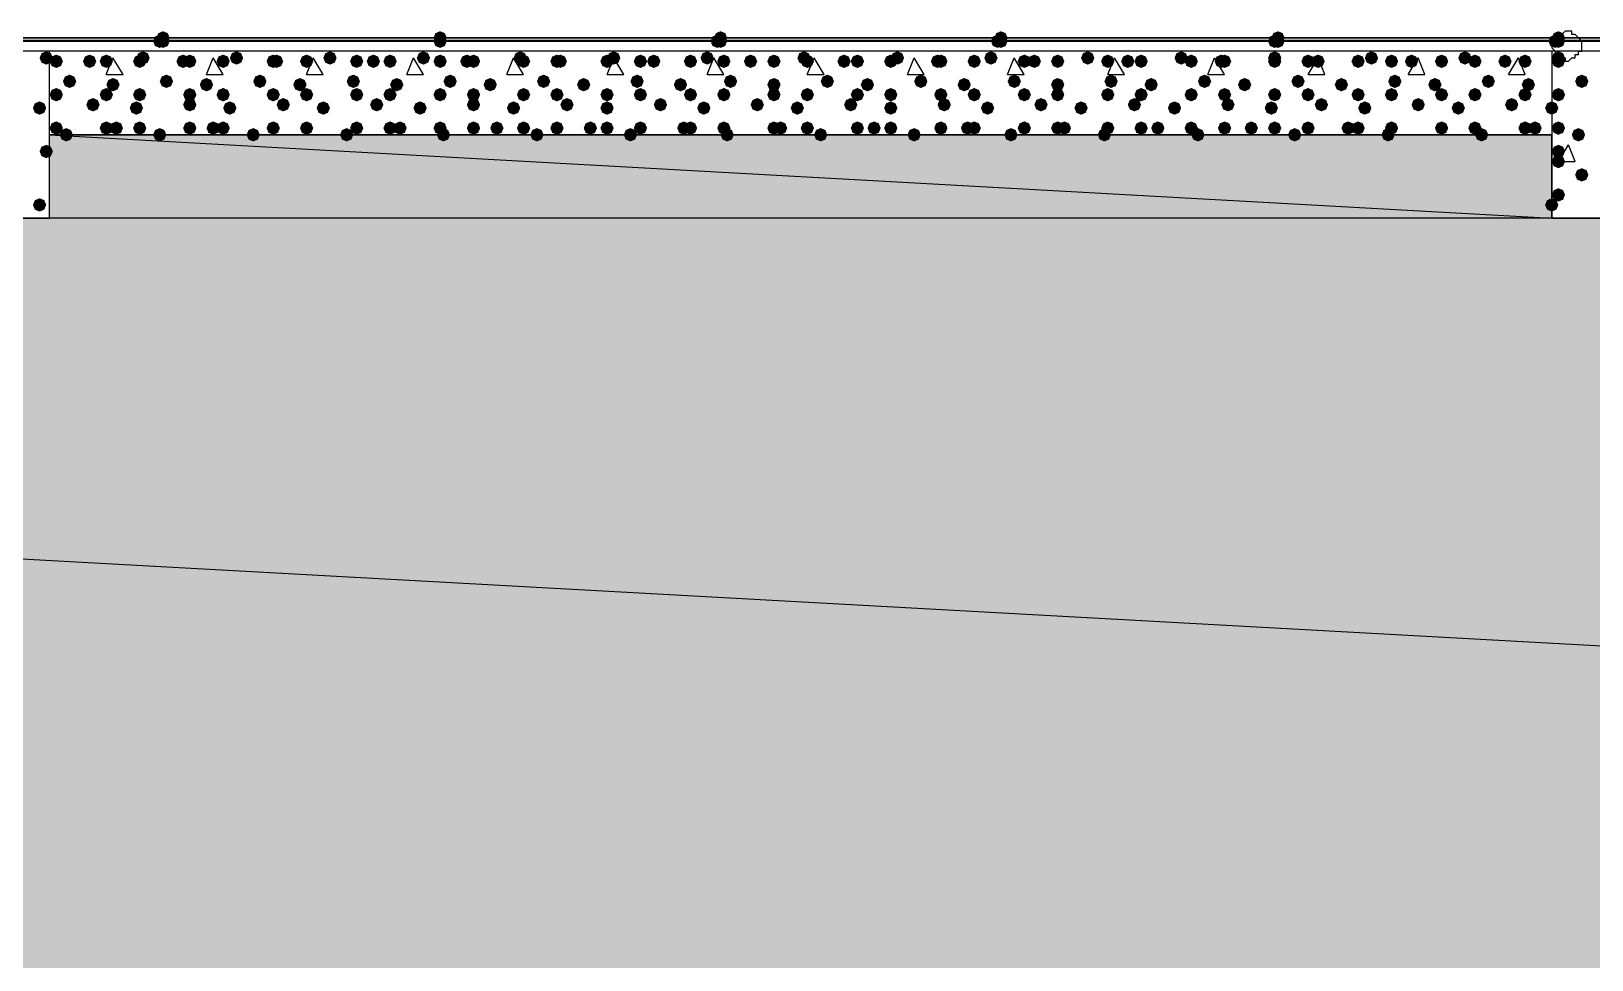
# Model space of a CAD drawing. Header units: millimetres. Extents: x 0 to 420, y 0 to 297.
# Drawn here: x 110.98 to 130.77, y 232.11 to 243.88 of the extents above; entities that cross this region are included whole.
import ezdxf

# ---------------------------------------------------------------- set-up
doc = ezdxf.new("R2010")
doc.units = ezdxf.units.MM
doc.layers.get('0').update_dxf_attribs({"linetype": 'CONTINUOUS'})

msp = doc.modelspace()

# ---------------------------------------------------------------- hatches: boundary and pattern name
at = {"true_color": 0x0000fe}
for points in [[(112.691333, 243.755333), (112.666462, 243.695537), (112.606667, 243.670667), (112.546871, 243.695537), (112.522, 243.755333), (112.546871, 243.815129), (112.606667, 243.84), (112.666462, 243.815129)], [(112.733667, 243.797667), (112.708796, 243.737871), (112.649, 243.713), (112.589204, 243.737871), (112.564333, 243.797667), (112.589204, 243.857462), (112.649, 243.882333), (112.708796, 243.857463)], [(112.733667, 243.755333), (112.708796, 243.695537), (112.649, 243.670667), (112.589204, 243.695537), (112.564333, 243.755333), (112.589204, 243.815129), (112.649, 243.84), (112.708796, 243.815129)], [(112.733667, 243.755333), (112.708796, 243.695537), (112.649, 243.670667), (112.589204, 243.695537), (112.564333, 243.755333), (112.589204, 243.815129), (112.649, 243.84), (112.708796, 243.815129)], [(116.247333, 243.797667), (116.222463, 243.737871), (116.162667, 243.713), (116.102871, 243.737871), (116.078, 243.797667), (116.102871, 243.857462), (116.162667, 243.882333), (116.222462, 243.857463)], [(116.247333, 243.755333), (116.222463, 243.695537), (116.162667, 243.670667), (116.102871, 243.695537), (116.078, 243.755333), (116.102871, 243.815129), (116.162667, 243.84), (116.222462, 243.815129)], [(116.247333, 243.755333), (116.222463, 243.695537), (116.162667, 243.670667), (116.102871, 243.695537), (116.078, 243.755333), (116.102871, 243.815129), (116.162667, 243.84), (116.222462, 243.815129)], [(116.247333, 243.755333), (116.222463, 243.695537), (116.162667, 243.670667), (116.102871, 243.695537), (116.078, 243.755333), (116.102871, 243.815129), (116.162667, 243.84), (116.222462, 243.815129)], [(119.761, 243.755333), (119.736129, 243.695537), (119.676333, 243.670667), (119.616537, 243.695537), (119.591667, 243.755333), (119.616537, 243.815129), (119.676333, 243.84), (119.736129, 243.815129)], [(119.803333, 243.797667), (119.778463, 243.737871), (119.718667, 243.713), (119.658871, 243.737871), (119.634, 243.797667), (119.658871, 243.857462), (119.718667, 243.882333), (119.778462, 243.857463)], [(119.803333, 243.755333), (119.778463, 243.695537), (119.718667, 243.670667), (119.658871, 243.695537), (119.634, 243.755333), (119.658871, 243.815129), (119.718667, 243.84), (119.778462, 243.815129)], [(119.803333, 243.755333), (119.778463, 243.695537), (119.718667, 243.670667), (119.658871, 243.695537), (119.634, 243.755333), (119.658871, 243.815129), (119.718667, 243.84), (119.778462, 243.815129)], [(123.317, 243.755333), (123.292129, 243.695537), (123.232333, 243.670667), (123.172538, 243.695537), (123.147667, 243.755333), (123.172537, 243.815129), (123.232333, 243.84), (123.292129, 243.815129)], [(123.317, 243.755333), (123.292129, 243.695537), (123.232333, 243.670667), (123.172538, 243.695537), (123.147667, 243.755333), (123.172537, 243.815129), (123.232333, 243.84), (123.292129, 243.815129)], [(123.359333, 243.797667), (123.334462, 243.737871), (123.274667, 243.713), (123.214871, 243.737871), (123.19, 243.797667), (123.214871, 243.857462), (123.274667, 243.882333), (123.334462, 243.857463)], [(123.359333, 243.755333), (123.334462, 243.695537), (123.274667, 243.670667), (123.214871, 243.695537), (123.19, 243.755333), (123.214871, 243.815129), (123.274667, 243.84), (123.334462, 243.815129)], [(126.830667, 243.755333), (126.805796, 243.695537), (126.746, 243.670667), (126.686204, 243.695537), (126.661333, 243.755333), (126.686204, 243.815129), (126.746, 243.84), (126.805796, 243.815129)], [(126.873, 243.797667), (126.848129, 243.737871), (126.788333, 243.713), (126.728537, 243.737871), (126.703667, 243.797667), (126.728537, 243.857462), (126.788333, 243.882333), (126.848129, 243.857463)], [(126.873, 243.755333), (126.848129, 243.695537), (126.788333, 243.670667), (126.728537, 243.695537), (126.703667, 243.755333), (126.728537, 243.815129), (126.788333, 243.84), (126.848129, 243.815129)], [(126.873, 243.755333), (126.848129, 243.695537), (126.788333, 243.670667), (126.728537, 243.695537), (126.703667, 243.755333), (126.728537, 243.815129), (126.788333, 243.84), (126.848129, 243.815129)], [(130.386667, 243.755333), (130.361796, 243.695537), (130.302, 243.670667), (130.242204, 243.695537), (130.217333, 243.755333), (130.242204, 243.815129), (130.302, 243.84), (130.361796, 243.815129)], [(130.386667, 243.755333), (130.361796, 243.695537), (130.302, 243.670667), (130.242204, 243.695537), (130.217333, 243.755333), (130.242204, 243.815129), (130.302, 243.84), (130.361796, 243.815129)], [(130.429, 243.797667), (130.404129, 243.737871), (130.344333, 243.713), (130.284538, 243.737871), (130.259667, 243.797667), (130.284537, 243.857462), (130.344333, 243.882333), (130.404129, 243.857463)], [(130.429, 243.755333), (130.404129, 243.695537), (130.344333, 243.670667), (130.284538, 243.695537), (130.259667, 243.755333), (130.284537, 243.815129), (130.344333, 243.84), (130.404129, 243.815129)]]:
    msp.add_hatch(color=0, dxfattribs=at).paths.add_polyline_path(points, flags=0)
at = {"true_color": 0x000007}
h = msp.add_hatch(color=0, dxfattribs=at)
h.paths.add_polyline_path([(31.284333, 243.755333), (379.73, 243.755333)], flags=0)
h.paths.add_polyline_path([(379.73, 243.755333), (31.284333, 243.755333)], flags=0)
for points in [[(111.252, 243.543667), (111.227129, 243.483871), (111.167333, 243.459), (111.107538, 243.483871), (111.082667, 243.543667), (111.107537, 243.603462), (111.167333, 243.628333), (111.227129, 243.603463)], [(130.429, 243.543667), (130.404129, 243.483871), (130.344333, 243.459), (130.284538, 243.483871), (130.259667, 243.543667), (130.284537, 243.603462), (130.344333, 243.628333), (130.404129, 243.603463)], [(130.429, 243.501333), (130.404129, 243.441537), (130.344333, 243.416667), (130.284538, 243.441537), (130.259667, 243.501333), (130.284537, 243.561129), (130.344333, 243.586), (130.404129, 243.561129)], [(130.725333, 243.247333), (130.700463, 243.187537), (130.640667, 243.162667), (130.580871, 243.187537), (130.556, 243.247333), (130.580871, 243.307129), (130.640667, 243.332), (130.700462, 243.307129)], [(130.429, 243.078), (130.404129, 243.018204), (130.344333, 242.993333), (130.284538, 243.018204), (130.259667, 243.078), (130.284537, 243.137796), (130.344333, 243.162667), (130.404129, 243.137796)], [(111.167333, 242.908667), (111.142463, 242.848871), (111.082667, 242.824), (111.022871, 242.848871), (110.998, 242.908667), (111.022871, 242.968462), (111.082667, 242.993333), (111.142462, 242.968463)], [(130.344333, 242.908667), (130.319462, 242.848871), (130.259667, 242.824), (130.199871, 242.848871), (130.175, 242.908667), (130.199871, 242.968462), (130.259667, 242.993333), (130.319462, 242.968463)], [(130.429, 242.654667), (130.404129, 242.594871), (130.344333, 242.57), (130.284538, 242.594871), (130.259667, 242.654667), (130.284537, 242.714462), (130.344333, 242.739333), (130.404129, 242.714463)], [(130.683, 242.57), (130.658129, 242.510204), (130.598333, 242.485333), (130.538537, 242.510204), (130.513667, 242.57), (130.538537, 242.629796), (130.598333, 242.654667), (130.658129, 242.629796)], [(111.252, 242.358333), (111.227129, 242.298537), (111.167333, 242.273667), (111.107538, 242.298537), (111.082667, 242.358333), (111.107537, 242.418129), (111.167333, 242.443), (111.227129, 242.418129)], [(130.429, 242.358333), (130.404129, 242.298537), (130.344333, 242.273667), (130.284538, 242.298537), (130.259667, 242.358333), (130.284537, 242.418129), (130.344333, 242.443), (130.404129, 242.418129)], [(130.429, 242.231333), (130.404129, 242.171537), (130.344333, 242.146667), (130.284538, 242.171537), (130.259667, 242.231333), (130.284537, 242.291129), (130.344333, 242.316), (130.404129, 242.291129)], [(130.725333, 242.062), (130.700463, 242.002204), (130.640667, 241.977333), (130.580871, 242.002204), (130.556, 242.062), (130.580871, 242.121796), (130.640667, 242.146667), (130.700462, 242.121796)], [(130.429, 241.808), (130.404129, 241.748204), (130.344333, 241.723333), (130.284538, 241.748204), (130.259667, 241.808), (130.284537, 241.867796), (130.344333, 241.892667), (130.404129, 241.867796)], [(111.167333, 241.681), (111.142463, 241.621204), (111.082667, 241.596333), (111.022871, 241.621204), (110.998, 241.681), (111.022871, 241.740796), (111.082667, 241.765667), (111.142462, 241.740796)], [(130.344333, 241.681), (130.319462, 241.621204), (130.259667, 241.596333), (130.199871, 241.621204), (130.175, 241.681), (130.199871, 241.740796), (130.259667, 241.765667), (130.319462, 241.740796)]]:
    msp.add_hatch(color=0, dxfattribs=at).paths.add_polyline_path(points, flags=0)
at = {"true_color": 0x000008}
for points in [[(112.479667, 243.543667), (112.454796, 243.483871), (112.395, 243.459), (112.335204, 243.483871), (112.310333, 243.543667), (112.335204, 243.603462), (112.395, 243.628333), (112.454796, 243.603463)], [(113.665, 243.543667), (113.640129, 243.483871), (113.580333, 243.459), (113.520538, 243.483871), (113.495667, 243.543667), (113.520537, 243.603462), (113.580333, 243.628333), (113.640129, 243.603463)], [(114.850333, 243.543667), (114.825463, 243.483871), (114.765667, 243.459), (114.705871, 243.483871), (114.681, 243.543667), (114.705871, 243.603462), (114.765667, 243.628333), (114.825462, 243.603463)], [(116.035667, 243.543667), (116.010796, 243.483871), (115.951, 243.459), (115.891204, 243.483871), (115.866333, 243.543667), (115.891204, 243.603462), (115.951, 243.628333), (116.010796, 243.603463)], [(117.263333, 243.543667), (117.238463, 243.483871), (117.178667, 243.459), (117.118871, 243.483871), (117.094, 243.543667), (117.118871, 243.603462), (117.178667, 243.628333), (117.238462, 243.603463)], [(118.448667, 243.543667), (118.423796, 243.483871), (118.364, 243.459), (118.304204, 243.483871), (118.279333, 243.543667), (118.304204, 243.603462), (118.364, 243.628333), (118.423796, 243.603463)], [(119.634, 243.543667), (119.609129, 243.483871), (119.549333, 243.459), (119.489538, 243.483871), (119.464667, 243.543667), (119.489537, 243.603462), (119.549333, 243.628333), (119.609129, 243.603463)], [(120.861667, 243.543667), (120.836796, 243.483871), (120.777, 243.459), (120.717204, 243.483871), (120.692333, 243.543667), (120.717204, 243.603462), (120.777, 243.628333), (120.836796, 243.603463)], [(122.047, 243.543667), (122.022129, 243.483871), (121.962333, 243.459), (121.902538, 243.483871), (121.877667, 243.543667), (121.902537, 243.603462), (121.962333, 243.628333), (122.022129, 243.603463)], [(123.232333, 243.543667), (123.207463, 243.483871), (123.147667, 243.459), (123.087871, 243.483871), (123.063, 243.543667), (123.087871, 243.603462), (123.147667, 243.628333), (123.207462, 243.603463)], [(124.46, 243.543667), (124.435129, 243.483871), (124.375333, 243.459), (124.315538, 243.483871), (124.290667, 243.543667), (124.315537, 243.603462), (124.375333, 243.628333), (124.435129, 243.603463)], [(125.645333, 243.543667), (125.620463, 243.483871), (125.560667, 243.459), (125.500871, 243.483871), (125.476, 243.543667), (125.500871, 243.603462), (125.560667, 243.628333), (125.620462, 243.603463)], [(126.830667, 243.543667), (126.805796, 243.483871), (126.746, 243.459), (126.686204, 243.483871), (126.661333, 243.543667), (126.686204, 243.603462), (126.746, 243.628333), (126.805796, 243.603463)], [(128.058333, 243.543667), (128.033463, 243.483871), (127.973667, 243.459), (127.913871, 243.483871), (127.889, 243.543667), (127.913871, 243.603462), (127.973667, 243.628333), (128.033462, 243.603463)], [(129.243667, 243.543667), (129.218796, 243.483871), (129.159, 243.459), (129.099204, 243.483871), (129.074333, 243.543667), (129.099204, 243.603462), (129.159, 243.628333), (129.218796, 243.603463)], [(111.379, 243.501333), (111.354129, 243.441537), (111.294333, 243.416667), (111.234538, 243.441537), (111.209667, 243.501333), (111.234537, 243.561129), (111.294333, 243.586), (111.354129, 243.561129)], [(111.802333, 243.501333), (111.777463, 243.441537), (111.717667, 243.416667), (111.657871, 243.441537), (111.633, 243.501333), (111.657871, 243.561129), (111.717667, 243.586), (111.777462, 243.561129)], [(112.014, 243.501333), (111.989129, 243.441537), (111.929333, 243.416667), (111.869538, 243.441537), (111.844667, 243.501333), (111.869537, 243.561129), (111.929333, 243.586), (111.989129, 243.561129)], [(112.437333, 243.501333), (112.412463, 243.441537), (112.352667, 243.416667), (112.292871, 243.441537), (112.268, 243.501333), (112.292871, 243.561129), (112.352667, 243.586), (112.412462, 243.561129)], [(112.987667, 243.501333), (112.962796, 243.441537), (112.903, 243.416667), (112.843204, 243.441537), (112.818333, 243.501333), (112.843204, 243.561129), (112.903, 243.586), (112.962796, 243.561129)], [(113.072333, 243.501333), (113.047463, 243.441537), (112.987667, 243.416667), (112.927871, 243.441537), (112.903, 243.501333), (112.927871, 243.561129), (112.987667, 243.586), (113.047462, 243.561129)], [(113.495667, 243.501333), (113.470796, 243.441537), (113.411, 243.416667), (113.351204, 243.441537), (113.326333, 243.501333), (113.351204, 243.561129), (113.411, 243.586), (113.470796, 243.561129)], [(114.130667, 243.501333), (114.105796, 243.441537), (114.046, 243.416667), (113.986204, 243.441537), (113.961333, 243.501333), (113.986204, 243.561129), (114.046, 243.586), (114.105796, 243.561129)], [(114.173, 243.501333), (114.148129, 243.441537), (114.088333, 243.416667), (114.028538, 243.441537), (114.003667, 243.501333), (114.028537, 243.561129), (114.088333, 243.586), (114.148129, 243.561129)], [(114.554, 243.501333), (114.529129, 243.441537), (114.469333, 243.416667), (114.409538, 243.441537), (114.384667, 243.501333), (114.409537, 243.561129), (114.469333, 243.586), (114.529129, 243.561129)], [(115.189, 243.501333), (115.164129, 243.441537), (115.104333, 243.416667), (115.044538, 243.441537), (115.019667, 243.501333), (115.044537, 243.561129), (115.104333, 243.586), (115.164129, 243.561129)], [(115.400667, 243.501333), (115.375796, 243.441537), (115.316, 243.416667), (115.256204, 243.441537), (115.231333, 243.501333), (115.256204, 243.561129), (115.316, 243.586), (115.375796, 243.561129)], [(115.612333, 243.501333), (115.587463, 243.441537), (115.527667, 243.416667), (115.467871, 243.441537), (115.443, 243.501333), (115.467871, 243.561129), (115.527667, 243.586), (115.587462, 243.561129)], [(116.247333, 243.501333), (116.222463, 243.441537), (116.162667, 243.416667), (116.102871, 243.441537), (116.078, 243.501333), (116.102871, 243.561129), (116.162667, 243.586), (116.222462, 243.561129)], [(116.586, 243.501333), (116.561129, 243.441537), (116.501333, 243.416667), (116.441537, 243.441537), (116.416667, 243.501333), (116.441537, 243.561129), (116.501333, 243.586), (116.561129, 243.561129)], [(116.670667, 243.501333), (116.645796, 243.441537), (116.586, 243.416667), (116.526204, 243.441537), (116.501333, 243.501333), (116.526204, 243.561129), (116.586, 243.586), (116.645796, 243.561129)], [(117.305667, 243.501333), (117.280796, 243.441537), (117.221, 243.416667), (117.161204, 243.441537), (117.136333, 243.501333), (117.161204, 243.561129), (117.221, 243.586), (117.280796, 243.561129)], [(117.729, 243.501333), (117.704129, 243.441537), (117.644333, 243.416667), (117.584538, 243.441537), (117.559667, 243.501333), (117.584537, 243.561129), (117.644333, 243.586), (117.704129, 243.561129)], [(117.771333, 243.501333), (117.746462, 243.441537), (117.686667, 243.416667), (117.626871, 243.441537), (117.602, 243.501333), (117.626871, 243.561129), (117.686667, 243.586), (117.746462, 243.561129)], [(118.364, 243.501333), (118.339129, 243.441537), (118.279333, 243.416667), (118.219538, 243.441537), (118.194667, 243.501333), (118.219537, 243.561129), (118.279333, 243.586), (118.339129, 243.561129)], [(118.787333, 243.501333), (118.762463, 243.441537), (118.702667, 243.416667), (118.642871, 243.441537), (118.618, 243.501333), (118.642871, 243.561129), (118.702667, 243.586), (118.762462, 243.561129)], [(118.956667, 243.501333), (118.931796, 243.441537), (118.872, 243.416667), (118.812204, 243.441537), (118.787333, 243.501333), (118.812204, 243.561129), (118.872, 243.586), (118.931796, 243.561129)], [(119.422333, 243.501333), (119.397463, 243.441537), (119.337667, 243.416667), (119.277871, 243.441537), (119.253, 243.501333), (119.277871, 243.561129), (119.337667, 243.586), (119.397462, 243.561129)], [(119.845667, 243.501333), (119.820796, 243.441537), (119.761, 243.416667), (119.701204, 243.441537), (119.676333, 243.501333), (119.701204, 243.561129), (119.761, 243.586), (119.820796, 243.561129)], [(120.184333, 243.501333), (120.159462, 243.441537), (120.099667, 243.416667), (120.039871, 243.441537), (120.015, 243.501333), (120.039871, 243.561129), (120.099667, 243.586), (120.159462, 243.561129)], [(120.480667, 243.501333), (120.455796, 243.441537), (120.396, 243.416667), (120.336204, 243.441537), (120.311333, 243.501333), (120.336204, 243.561129), (120.396, 243.586), (120.455796, 243.561129)], [(120.904, 243.501333), (120.879129, 243.441537), (120.819333, 243.416667), (120.759538, 243.441537), (120.734667, 243.501333), (120.759537, 243.561129), (120.819333, 243.586), (120.879129, 243.561129)], [(121.369667, 243.501333), (121.344796, 243.441537), (121.285, 243.416667), (121.225204, 243.441537), (121.200333, 243.501333), (121.225204, 243.561129), (121.285, 243.586), (121.344796, 243.561129)], [(121.539, 243.501333), (121.514129, 243.441537), (121.454333, 243.416667), (121.394538, 243.441537), (121.369667, 243.501333), (121.394537, 243.561129), (121.454333, 243.586), (121.514129, 243.561129)], [(121.962333, 243.501333), (121.937463, 243.441537), (121.877667, 243.416667), (121.817871, 243.441537), (121.793, 243.501333), (121.817871, 243.561129), (121.877667, 243.586), (121.937462, 243.561129)], [(122.555, 243.501333), (122.530129, 243.441537), (122.470333, 243.416667), (122.410538, 243.441537), (122.385667, 243.501333), (122.410537, 243.561129), (122.470333, 243.586), (122.530129, 243.561129)], [(122.597333, 243.501333), (122.572463, 243.441537), (122.512667, 243.416667), (122.452871, 243.441537), (122.428, 243.501333), (122.452871, 243.561129), (122.512667, 243.586), (122.572462, 243.561129)], [(123.020667, 243.501333), (122.995796, 243.441537), (122.936, 243.416667), (122.876204, 243.441537), (122.851333, 243.501333), (122.876204, 243.561129), (122.936, 243.586), (122.995796, 243.561129)], [(123.655667, 243.501333), (123.630796, 243.441537), (123.571, 243.416667), (123.511204, 243.441537), (123.486333, 243.501333), (123.511204, 243.561129), (123.571, 243.586), (123.630796, 243.561129)], [(123.782667, 243.501333), (123.757796, 243.441537), (123.698, 243.416667), (123.638204, 243.441537), (123.613333, 243.501333), (123.638204, 243.561129), (123.698, 243.586), (123.757796, 243.561129)], [(124.079, 243.501333), (124.054129, 243.441537), (123.994333, 243.416667), (123.934538, 243.441537), (123.909667, 243.501333), (123.934537, 243.561129), (123.994333, 243.586), (124.054129, 243.561129)], [(124.714, 243.501333), (124.689129, 243.441537), (124.629333, 243.416667), (124.569538, 243.441537), (124.544667, 243.501333), (124.569537, 243.561129), (124.629333, 243.586), (124.689129, 243.561129)], [(124.968, 243.501333), (124.943129, 243.441537), (124.883333, 243.416667), (124.823537, 243.441537), (124.798667, 243.501333), (124.823537, 243.561129), (124.883333, 243.586), (124.943129, 243.561129)], [(125.137333, 243.501333), (125.112463, 243.441537), (125.052667, 243.416667), (124.992871, 243.441537), (124.968, 243.501333), (124.992871, 243.561129), (125.052667, 243.586), (125.112462, 243.561129)], [(125.772333, 243.501333), (125.747463, 243.441537), (125.687667, 243.416667), (125.627871, 243.441537), (125.603, 243.501333), (125.627871, 243.561129), (125.687667, 243.586), (125.747462, 243.561129)], [(126.153333, 243.501333), (126.128463, 243.441537), (126.068667, 243.416667), (126.008871, 243.441537), (125.984, 243.501333), (126.008871, 243.561129), (126.068667, 243.586), (126.128462, 243.561129)], [(126.195667, 243.501333), (126.170796, 243.441537), (126.111, 243.416667), (126.051204, 243.441537), (126.026333, 243.501333), (126.051204, 243.561129), (126.111, 243.586), (126.170796, 243.561129)], [(126.830667, 243.501333), (126.805796, 243.441537), (126.746, 243.416667), (126.686204, 243.441537), (126.661333, 243.501333), (126.686204, 243.561129), (126.746, 243.586), (126.805796, 243.561129)], [(127.254, 243.501333), (127.229129, 243.441537), (127.169333, 243.416667), (127.109538, 243.441537), (127.084667, 243.501333), (127.109537, 243.561129), (127.169333, 243.586), (127.229129, 243.561129)], [(127.381, 243.501333), (127.356129, 243.441537), (127.296333, 243.416667), (127.236537, 243.441537), (127.211667, 243.501333), (127.236537, 243.561129), (127.296333, 243.586), (127.356129, 243.561129)], [(127.889, 243.501333), (127.864129, 243.441537), (127.804333, 243.416667), (127.744538, 243.441537), (127.719667, 243.501333), (127.744537, 243.561129), (127.804333, 243.586), (127.864129, 243.561129)], [(128.312333, 243.501333), (128.287463, 243.441537), (128.227667, 243.416667), (128.167871, 243.441537), (128.143, 243.501333), (128.167871, 243.561129), (128.227667, 243.586), (128.287462, 243.561129)], [(128.566333, 243.501333), (128.541462, 243.441537), (128.481667, 243.416667), (128.421871, 243.441537), (128.397, 243.501333), (128.421871, 243.561129), (128.481667, 243.586), (128.541462, 243.561129)], [(128.947333, 243.501333), (128.922463, 243.441537), (128.862667, 243.416667), (128.802871, 243.441537), (128.778, 243.501333), (128.802871, 243.561129), (128.862667, 243.586), (128.922462, 243.561129)], [(129.370667, 243.501333), (129.345796, 243.441537), (129.286, 243.416667), (129.226204, 243.441537), (129.201333, 243.501333), (129.226204, 243.561129), (129.286, 243.586), (129.345796, 243.561129)], [(129.751667, 243.501333), (129.726796, 243.441537), (129.667, 243.416667), (129.607204, 243.441537), (129.582333, 243.501333), (129.607204, 243.561129), (129.667, 243.586), (129.726796, 243.561129)], [(130.005667, 243.501333), (129.980796, 243.441537), (129.921, 243.416667), (129.861204, 243.441537), (129.836333, 243.501333), (129.861204, 243.561129), (129.921, 243.586), (129.980796, 243.561129)], [(111.548333, 243.247333), (111.523463, 243.187537), (111.463667, 243.162667), (111.403871, 243.187537), (111.379, 243.247333), (111.403871, 243.307129), (111.463667, 243.332), (111.523462, 243.307129)], [(112.098667, 243.205), (112.073796, 243.145204), (112.014, 243.120333), (111.954204, 243.145204), (111.929333, 243.205), (111.954204, 243.264796), (112.014, 243.289667), (112.073796, 243.264796)], [(112.776, 243.247333), (112.751129, 243.187537), (112.691333, 243.162667), (112.631537, 243.187537), (112.606667, 243.247333), (112.631537, 243.307129), (112.691333, 243.332), (112.751129, 243.307129)], [(113.284, 243.205), (113.259129, 243.145204), (113.199333, 243.120333), (113.139538, 243.145204), (113.114667, 243.205), (113.139537, 243.264796), (113.199333, 243.289667), (113.259129, 243.264796)], [(113.961333, 243.247333), (113.936462, 243.187537), (113.876667, 243.162667), (113.816871, 243.187537), (113.792, 243.247333), (113.816871, 243.307129), (113.876667, 243.332), (113.936462, 243.307129)], [(114.469333, 243.205), (114.444462, 243.145204), (114.384667, 243.120333), (114.324871, 243.145204), (114.3, 243.205), (114.324871, 243.264796), (114.384667, 243.289667), (114.444462, 243.264796)], [(115.146667, 243.247333), (115.121796, 243.187537), (115.062, 243.162667), (115.002204, 243.187537), (114.977333, 243.247333), (115.002204, 243.307129), (115.062, 243.332), (115.121796, 243.307129)], [(115.697, 243.205), (115.672129, 243.145204), (115.612333, 243.120333), (115.552538, 243.145204), (115.527667, 243.205), (115.552537, 243.264796), (115.612333, 243.289667), (115.672129, 243.264796)], [(116.374333, 243.247333), (116.349462, 243.187537), (116.289667, 243.162667), (116.229871, 243.187537), (116.205, 243.247333), (116.229871, 243.307129), (116.289667, 243.332), (116.349462, 243.307129)], [(116.882333, 243.205), (116.857463, 243.145204), (116.797667, 243.120333), (116.737871, 243.145204), (116.713, 243.205), (116.737871, 243.264796), (116.797667, 243.289667), (116.857462, 243.264796)], [(117.559667, 243.247333), (117.534796, 243.187537), (117.475, 243.162667), (117.415204, 243.187537), (117.390333, 243.247333), (117.415204, 243.307129), (117.475, 243.332), (117.534796, 243.307129)], [(118.067667, 243.205), (118.042796, 243.145204), (117.983, 243.120333), (117.923204, 243.145204), (117.898333, 243.205), (117.923204, 243.264796), (117.983, 243.289667), (118.042796, 243.264796)], [(118.745, 243.247333), (118.720129, 243.187537), (118.660333, 243.162667), (118.600538, 243.187537), (118.575667, 243.247333), (118.600537, 243.307129), (118.660333, 243.332), (118.720129, 243.307129)], [(119.295333, 243.205), (119.270463, 243.145204), (119.210667, 243.120333), (119.150871, 243.145204), (119.126, 243.205), (119.150871, 243.264796), (119.210667, 243.289667), (119.270462, 243.264796)], [(119.930333, 243.247333), (119.905463, 243.187537), (119.845667, 243.162667), (119.785871, 243.187537), (119.761, 243.247333), (119.785871, 243.307129), (119.845667, 243.332), (119.905462, 243.307129)], [(120.480667, 243.205), (120.455796, 243.145204), (120.396, 243.120333), (120.336204, 243.145204), (120.311333, 243.205), (120.336204, 243.264796), (120.396, 243.289667), (120.455796, 243.264796)], [(121.158, 243.247333), (121.133129, 243.187537), (121.073333, 243.162667), (121.013538, 243.187537), (120.988667, 243.247333), (121.013537, 243.307129), (121.073333, 243.332), (121.133129, 243.307129)], [(121.666, 243.205), (121.641129, 243.145204), (121.581333, 243.120333), (121.521537, 243.145204), (121.496667, 243.205), (121.521537, 243.264796), (121.581333, 243.289667), (121.641129, 243.264796)], [(122.343333, 243.247333), (122.318463, 243.187537), (122.258667, 243.162667), (122.198871, 243.187537), (122.174, 243.247333), (122.198871, 243.307129), (122.258667, 243.332), (122.318462, 243.307129)], [(122.893667, 243.205), (122.868796, 243.145204), (122.809, 243.120333), (122.749204, 243.145204), (122.724333, 243.205), (122.749204, 243.264796), (122.809, 243.289667), (122.868796, 243.264796)], [(123.528667, 243.247333), (123.503796, 243.187537), (123.444, 243.162667), (123.384204, 243.187537), (123.359333, 243.247333), (123.384204, 243.307129), (123.444, 243.332), (123.503796, 243.307129)], [(124.079, 243.205), (124.054129, 243.145204), (123.994333, 243.120333), (123.934538, 243.145204), (123.909667, 243.205), (123.934537, 243.264796), (123.994333, 243.289667), (124.054129, 243.264796)], [(124.756333, 243.247333), (124.731462, 243.187537), (124.671667, 243.162667), (124.611871, 243.187537), (124.587, 243.247333), (124.611871, 243.307129), (124.671667, 243.332), (124.731462, 243.307129)], [(125.264333, 243.205), (125.239462, 243.145204), (125.179667, 243.120333), (125.119871, 243.145204), (125.095, 243.205), (125.119871, 243.264796), (125.179667, 243.289667), (125.239462, 243.264796)], [(125.941667, 243.247333), (125.916796, 243.187537), (125.857, 243.162667), (125.797204, 243.187537), (125.772333, 243.247333), (125.797204, 243.307129), (125.857, 243.332), (125.916796, 243.307129)], [(126.449667, 243.205), (126.424796, 243.145204), (126.365, 243.120333), (126.305204, 243.145204), (126.280333, 243.205), (126.305204, 243.264796), (126.365, 243.289667), (126.424796, 243.264796)], [(127.127, 243.247333), (127.102129, 243.187537), (127.042333, 243.162667), (126.982538, 243.187537), (126.957667, 243.247333), (126.982537, 243.307129), (127.042333, 243.332), (127.102129, 243.307129)], [(127.677333, 243.205), (127.652463, 243.145204), (127.592667, 243.120333), (127.532871, 243.145204), (127.508, 243.205), (127.532871, 243.264796), (127.592667, 243.289667), (127.652462, 243.264796)], [(128.354667, 243.247333), (128.329796, 243.187537), (128.27, 243.162667), (128.210204, 243.187537), (128.185333, 243.247333), (128.210204, 243.307129), (128.27, 243.332), (128.329796, 243.307129)], [(128.862667, 243.205), (128.837796, 243.145204), (128.778, 243.120333), (128.718204, 243.145204), (128.693333, 243.205), (128.718204, 243.264796), (128.778, 243.289667), (128.837796, 243.264796)], [(129.54, 243.247333), (129.515129, 243.187537), (129.455333, 243.162667), (129.395537, 243.187537), (129.370667, 243.247333), (129.395537, 243.307129), (129.455333, 243.332), (129.515129, 243.307129)], [(130.048, 243.205), (130.023129, 243.145204), (129.963333, 243.120333), (129.903538, 243.145204), (129.878667, 243.205), (129.903537, 243.264796), (129.963333, 243.289667), (130.023129, 243.264796)], [(111.379, 243.078), (111.354129, 243.018204), (111.294333, 242.993333), (111.234538, 243.018204), (111.209667, 243.078), (111.234537, 243.137796), (111.294333, 243.162667), (111.354129, 243.137796)], [(111.844667, 242.951), (111.819796, 242.891204), (111.76, 242.866333), (111.700204, 242.891204), (111.675333, 242.951), (111.700204, 243.010796), (111.76, 243.035667), (111.819796, 243.010796)], [(112.014, 243.078), (111.989129, 243.018204), (111.929333, 242.993333), (111.869538, 243.018204), (111.844667, 243.078), (111.869537, 243.137796), (111.929333, 243.162667), (111.989129, 243.137796)], [(112.437333, 243.078), (112.412463, 243.018204), (112.352667, 242.993333), (112.292871, 243.018204), (112.268, 243.078), (112.292871, 243.137796), (112.352667, 243.162667), (112.412462, 243.137796)], [(113.072333, 243.078), (113.047463, 243.018204), (112.987667, 242.993333), (112.927871, 243.018204), (112.903, 243.078), (112.927871, 243.137796), (112.987667, 243.162667), (113.047462, 243.137796)], [(113.072333, 242.951), (113.047463, 242.891204), (112.987667, 242.866333), (112.927871, 242.891204), (112.903, 242.951), (112.927871, 243.010796), (112.987667, 243.035667), (113.047462, 243.010796)], [(113.495667, 243.078), (113.470796, 243.018204), (113.411, 242.993333), (113.351204, 243.018204), (113.326333, 243.078), (113.351204, 243.137796), (113.411, 243.162667), (113.470796, 243.137796)], [(114.130667, 243.078), (114.105796, 243.018204), (114.046, 242.993333), (113.986204, 243.018204), (113.961333, 243.078), (113.986204, 243.137796), (114.046, 243.162667), (114.105796, 243.137796)], [(114.257667, 242.951), (114.232796, 242.891204), (114.173, 242.866333), (114.113204, 242.891204), (114.088333, 242.951), (114.113204, 243.010796), (114.173, 243.035667), (114.232796, 243.010796)], [(114.554, 243.078), (114.529129, 243.018204), (114.469333, 242.993333), (114.409538, 243.018204), (114.384667, 243.078), (114.409537, 243.137796), (114.469333, 243.162667), (114.529129, 243.137796)], [(115.189, 243.078), (115.164129, 243.018204), (115.104333, 242.993333), (115.044538, 243.018204), (115.019667, 243.078), (115.044537, 243.137796), (115.104333, 243.162667), (115.164129, 243.137796)], [(115.443, 242.951), (115.418129, 242.891204), (115.358333, 242.866333), (115.298537, 242.891204), (115.273667, 242.951), (115.298537, 243.010796), (115.358333, 243.035667), (115.418129, 243.010796)], [(115.612333, 243.078), (115.587463, 243.018204), (115.527667, 242.993333), (115.467871, 243.018204), (115.443, 243.078), (115.467871, 243.137796), (115.527667, 243.162667), (115.587462, 243.137796)], [(116.247333, 243.078), (116.222463, 243.018204), (116.162667, 242.993333), (116.102871, 243.018204), (116.078, 243.078), (116.102871, 243.137796), (116.162667, 243.162667), (116.222462, 243.137796)], [(116.670667, 243.078), (116.645796, 243.018204), (116.586, 242.993333), (116.526204, 243.018204), (116.501333, 243.078), (116.526204, 243.137796), (116.586, 243.162667), (116.645796, 243.137796)], [(116.670667, 242.951), (116.645796, 242.891204), (116.586, 242.866333), (116.526204, 242.891204), (116.501333, 242.951), (116.526204, 243.010796), (116.586, 243.035667), (116.645796, 243.010796)], [(117.305667, 243.078), (117.280796, 243.018204), (117.221, 242.993333), (117.161204, 243.018204), (117.136333, 243.078), (117.161204, 243.137796), (117.221, 243.162667), (117.280796, 243.137796)], [(117.729, 243.078), (117.704129, 243.018204), (117.644333, 242.993333), (117.584538, 243.018204), (117.559667, 243.078), (117.584537, 243.137796), (117.644333, 243.162667), (117.704129, 243.137796)], [(117.856, 242.951), (117.831129, 242.891204), (117.771333, 242.866333), (117.711537, 242.891204), (117.686667, 242.951), (117.711537, 243.010796), (117.771333, 243.035667), (117.831129, 243.010796)], [(118.364, 243.078), (118.339129, 243.018204), (118.279333, 242.993333), (118.219538, 243.018204), (118.194667, 243.078), (118.219537, 243.137796), (118.279333, 243.162667), (118.339129, 243.137796)], [(118.787333, 243.078), (118.762463, 243.018204), (118.702667, 242.993333), (118.642871, 243.018204), (118.618, 243.078), (118.642871, 243.137796), (118.702667, 243.162667), (118.762462, 243.137796)], [(119.041333, 242.951), (119.016462, 242.891204), (118.956667, 242.866333), (118.896871, 242.891204), (118.872, 242.951), (118.896871, 243.010796), (118.956667, 243.035667), (119.016462, 243.010796)], [(119.422333, 243.078), (119.397463, 243.018204), (119.337667, 242.993333), (119.277871, 243.018204), (119.253, 243.078), (119.277871, 243.137796), (119.337667, 243.162667), (119.397462, 243.137796)], [(119.845667, 243.078), (119.820796, 243.018204), (119.761, 242.993333), (119.701204, 243.018204), (119.676333, 243.078), (119.701204, 243.137796), (119.761, 243.162667), (119.820796, 243.137796)], [(120.269, 242.951), (120.244129, 242.891204), (120.184333, 242.866333), (120.124538, 242.891204), (120.099667, 242.951), (120.124537, 243.010796), (120.184333, 243.035667), (120.244129, 243.010796)], [(120.480667, 243.078), (120.455796, 243.018204), (120.396, 242.993333), (120.336204, 243.018204), (120.311333, 243.078), (120.336204, 243.137796), (120.396, 243.162667), (120.455796, 243.137796)], [(120.904, 243.078), (120.879129, 243.018204), (120.819333, 242.993333), (120.759538, 243.018204), (120.734667, 243.078), (120.759537, 243.137796), (120.819333, 243.162667), (120.879129, 243.137796)], [(121.454333, 242.951), (121.429462, 242.891204), (121.369667, 242.866333), (121.309871, 242.891204), (121.285, 242.951), (121.309871, 243.010796), (121.369667, 243.035667), (121.429462, 243.010796)], [(121.539, 243.078), (121.514129, 243.018204), (121.454333, 242.993333), (121.394538, 243.018204), (121.369667, 243.078), (121.394537, 243.137796), (121.454333, 243.162667), (121.514129, 243.137796)], [(121.962333, 243.078), (121.937463, 243.018204), (121.877667, 242.993333), (121.817871, 243.018204), (121.793, 243.078), (121.817871, 243.137796), (121.877667, 243.162667), (121.937462, 243.137796)], [(122.597333, 243.078), (122.572463, 243.018204), (122.512667, 242.993333), (122.452871, 243.018204), (122.428, 243.078), (122.452871, 243.137796), (122.512667, 243.162667), (122.572462, 243.137796)], [(122.639667, 242.951), (122.614796, 242.891204), (122.555, 242.866333), (122.495204, 242.891204), (122.470333, 242.951), (122.495204, 243.010796), (122.555, 243.035667), (122.614796, 243.010796)], [(123.020667, 243.078), (122.995796, 243.018204), (122.936, 242.993333), (122.876204, 243.018204), (122.851333, 243.078), (122.876204, 243.137796), (122.936, 243.162667), (122.995796, 243.137796)], [(123.655667, 243.078), (123.630796, 243.018204), (123.571, 242.993333), (123.511204, 243.018204), (123.486333, 243.078), (123.511204, 243.137796), (123.571, 243.162667), (123.630796, 243.137796)], [(123.867333, 242.951), (123.842463, 242.891204), (123.782667, 242.866333), (123.722871, 242.891204), (123.698, 242.951), (123.722871, 243.010796), (123.782667, 243.035667), (123.842462, 243.010796)], [(124.079, 243.078), (124.054129, 243.018204), (123.994333, 242.993333), (123.934538, 243.018204), (123.909667, 243.078), (123.934537, 243.137796), (123.994333, 243.162667), (124.054129, 243.137796)], [(124.714, 243.078), (124.689129, 243.018204), (124.629333, 242.993333), (124.569538, 243.018204), (124.544667, 243.078), (124.569537, 243.137796), (124.629333, 243.162667), (124.689129, 243.137796)], [(125.052667, 242.951), (125.027796, 242.891204), (124.968, 242.866333), (124.908204, 242.891204), (124.883333, 242.951), (124.908204, 243.010796), (124.968, 243.035667), (125.027796, 243.010796)], [(125.137333, 243.078), (125.112463, 243.018204), (125.052667, 242.993333), (124.992871, 243.018204), (124.968, 243.078), (124.992871, 243.137796), (125.052667, 243.162667), (125.112462, 243.137796)], [(125.772333, 243.078), (125.747463, 243.018204), (125.687667, 242.993333), (125.627871, 243.018204), (125.603, 243.078), (125.627871, 243.137796), (125.687667, 243.162667), (125.747462, 243.137796)], [(126.195667, 243.078), (126.170796, 243.018204), (126.111, 242.993333), (126.051204, 243.018204), (126.026333, 243.078), (126.051204, 243.137796), (126.111, 243.162667), (126.170796, 243.137796)], [(126.238, 242.951), (126.213129, 242.891204), (126.153333, 242.866333), (126.093538, 242.891204), (126.068667, 242.951), (126.093537, 243.010796), (126.153333, 243.035667), (126.213129, 243.010796)], [(126.830667, 243.078), (126.805796, 243.018204), (126.746, 242.993333), (126.686204, 243.018204), (126.661333, 243.078), (126.686204, 243.137796), (126.746, 243.162667), (126.805796, 243.137796)], [(127.254, 243.078), (127.229129, 243.018204), (127.169333, 242.993333), (127.109538, 243.018204), (127.084667, 243.078), (127.109537, 243.137796), (127.169333, 243.162667), (127.229129, 243.137796)], [(127.423333, 242.951), (127.398463, 242.891204), (127.338667, 242.866333), (127.278871, 242.891204), (127.254, 242.951), (127.278871, 243.010796), (127.338667, 243.035667), (127.398462, 243.010796)], [(127.889, 243.078), (127.864129, 243.018204), (127.804333, 242.993333), (127.744538, 243.018204), (127.719667, 243.078), (127.744537, 243.137796), (127.804333, 243.162667), (127.864129, 243.137796)], [(128.312333, 243.078), (128.287463, 243.018204), (128.227667, 242.993333), (128.167871, 243.018204), (128.143, 243.078), (128.167871, 243.137796), (128.227667, 243.162667), (128.287462, 243.137796)], [(128.651, 242.951), (128.626129, 242.891204), (128.566333, 242.866333), (128.506537, 242.891204), (128.481667, 242.951), (128.506537, 243.010796), (128.566333, 243.035667), (128.626129, 243.010796)], [(128.947333, 243.078), (128.922463, 243.018204), (128.862667, 242.993333), (128.802871, 243.018204), (128.778, 243.078), (128.802871, 243.137796), (128.862667, 243.162667), (128.922462, 243.137796)], [(129.370667, 243.078), (129.345796, 243.018204), (129.286, 242.993333), (129.226204, 243.018204), (129.201333, 243.078), (129.226204, 243.137796), (129.286, 243.162667), (129.345796, 243.137796)], [(129.836333, 242.951), (129.811463, 242.891204), (129.751667, 242.866333), (129.691871, 242.891204), (129.667, 242.951), (129.691871, 243.010796), (129.751667, 243.035667), (129.811462, 243.010796)], [(130.005667, 243.078), (129.980796, 243.018204), (129.921, 242.993333), (129.861204, 243.018204), (129.836333, 243.078), (129.861204, 243.137796), (129.921, 243.162667), (129.980796, 243.137796)], [(112.395, 242.908667), (112.370129, 242.848871), (112.310333, 242.824), (112.250538, 242.848871), (112.225667, 242.908667), (112.250537, 242.968462), (112.310333, 242.993333), (112.370129, 242.968463)], [(113.580333, 242.908667), (113.555463, 242.848871), (113.495667, 242.824), (113.435871, 242.848871), (113.411, 242.908667), (113.435871, 242.968462), (113.495667, 242.993333), (113.555462, 242.968463)], [(114.765667, 242.908667), (114.740796, 242.848871), (114.681, 242.824), (114.621204, 242.848871), (114.596333, 242.908667), (114.621204, 242.968462), (114.681, 242.993333), (114.740796, 242.968463)], [(115.993333, 242.908667), (115.968463, 242.848871), (115.908667, 242.824), (115.848871, 242.848871), (115.824, 242.908667), (115.848871, 242.968462), (115.908667, 242.993333), (115.968462, 242.968463)], [(117.178667, 242.908667), (117.153796, 242.848871), (117.094, 242.824), (117.034204, 242.848871), (117.009333, 242.908667), (117.034204, 242.968462), (117.094, 242.993333), (117.153796, 242.968463)], [(118.364, 242.908667), (118.339129, 242.848871), (118.279333, 242.824), (118.219538, 242.848871), (118.194667, 242.908667), (118.219537, 242.968462), (118.279333, 242.993333), (118.339129, 242.968463)], [(119.591667, 242.908667), (119.566796, 242.848871), (119.507, 242.824), (119.447204, 242.848871), (119.422333, 242.908667), (119.447204, 242.968462), (119.507, 242.993333), (119.566796, 242.968463)], [(120.777, 242.908667), (120.752129, 242.848871), (120.692333, 242.824), (120.632538, 242.848871), (120.607667, 242.908667), (120.632537, 242.968462), (120.692333, 242.993333), (120.752129, 242.968463)], [(121.962333, 242.908667), (121.937463, 242.848871), (121.877667, 242.824), (121.817871, 242.848871), (121.793, 242.908667), (121.817871, 242.968462), (121.877667, 242.993333), (121.937462, 242.968463)], [(123.19, 242.908667), (123.165129, 242.848871), (123.105333, 242.824), (123.045538, 242.848871), (123.020667, 242.908667), (123.045537, 242.968462), (123.105333, 242.993333), (123.165129, 242.968463)], [(124.375333, 242.908667), (124.350463, 242.848871), (124.290667, 242.824), (124.230871, 242.848871), (124.206, 242.908667), (124.230871, 242.968462), (124.290667, 242.993333), (124.350462, 242.968463)], [(125.560667, 242.908667), (125.535796, 242.848871), (125.476, 242.824), (125.416204, 242.848871), (125.391333, 242.908667), (125.416204, 242.968462), (125.476, 242.993333), (125.535796, 242.968463)], [(126.788333, 242.908667), (126.763463, 242.848871), (126.703667, 242.824), (126.643871, 242.848871), (126.619, 242.908667), (126.643871, 242.968462), (126.703667, 242.993333), (126.763462, 242.968463)], [(127.973667, 242.908667), (127.948796, 242.848871), (127.889, 242.824), (127.829204, 242.848871), (127.804333, 242.908667), (127.829204, 242.968462), (127.889, 242.993333), (127.948796, 242.968463)], [(129.159, 242.908667), (129.134129, 242.848871), (129.074333, 242.824), (129.014538, 242.848871), (128.989667, 242.908667), (129.014537, 242.968462), (129.074333, 242.993333), (129.134129, 242.968463)], [(111.379, 242.654667), (111.354129, 242.594871), (111.294333, 242.57), (111.234538, 242.594871), (111.209667, 242.654667), (111.234537, 242.714462), (111.294333, 242.739333), (111.354129, 242.714463)], [(111.506, 242.57), (111.481129, 242.510204), (111.421333, 242.485333), (111.361537, 242.510204), (111.336667, 242.57), (111.361537, 242.629796), (111.421333, 242.654667), (111.481129, 242.629796)], [(112.014, 242.654667), (111.989129, 242.594871), (111.929333, 242.57), (111.869538, 242.594871), (111.844667, 242.654667), (111.869537, 242.714462), (111.929333, 242.739333), (111.989129, 242.714463)], [(112.141, 242.654667), (112.116129, 242.594871), (112.056333, 242.57), (111.996537, 242.594871), (111.971667, 242.654667), (111.996537, 242.714462), (112.056333, 242.739333), (112.116129, 242.714463)], [(112.437333, 242.654667), (112.412463, 242.594871), (112.352667, 242.57), (112.292871, 242.594871), (112.268, 242.654667), (112.292871, 242.714462), (112.352667, 242.739333), (112.412462, 242.714463)], [(112.691333, 242.57), (112.666462, 242.510204), (112.606667, 242.485333), (112.546871, 242.510204), (112.522, 242.57), (112.546871, 242.629796), (112.606667, 242.654667), (112.666462, 242.629796)], [(113.072333, 242.654667), (113.047463, 242.594871), (112.987667, 242.57), (112.927871, 242.594871), (112.903, 242.654667), (112.927871, 242.714462), (112.987667, 242.739333), (113.047462, 242.714463)], [(113.368667, 242.654667), (113.343796, 242.594871), (113.284, 242.57), (113.224204, 242.594871), (113.199333, 242.654667), (113.224204, 242.714462), (113.284, 242.739333), (113.343796, 242.714463)], [(113.495667, 242.654667), (113.470796, 242.594871), (113.411, 242.57), (113.351204, 242.594871), (113.326333, 242.654667), (113.351204, 242.714462), (113.411, 242.739333), (113.470796, 242.714463)], [(113.876667, 242.57), (113.851796, 242.510204), (113.792, 242.485333), (113.732204, 242.510204), (113.707333, 242.57), (113.732204, 242.629796), (113.792, 242.654667), (113.851796, 242.629796)], [(114.130667, 242.654667), (114.105796, 242.594871), (114.046, 242.57), (113.986204, 242.594871), (113.961333, 242.654667), (113.986204, 242.714462), (114.046, 242.739333), (114.105796, 242.714463)], [(114.554, 242.654667), (114.529129, 242.594871), (114.469333, 242.57), (114.409538, 242.594871), (114.384667, 242.654667), (114.409537, 242.714462), (114.469333, 242.739333), (114.529129, 242.714463)], [(114.554, 242.654667), (114.529129, 242.594871), (114.469333, 242.57), (114.409538, 242.594871), (114.384667, 242.654667), (114.409537, 242.714462), (114.469333, 242.739333), (114.529129, 242.714463)], [(115.062, 242.57), (115.037129, 242.510204), (114.977333, 242.485333), (114.917538, 242.510204), (114.892667, 242.57), (114.917537, 242.629796), (114.977333, 242.654667), (115.037129, 242.629796)], [(115.189, 242.654667), (115.164129, 242.594871), (115.104333, 242.57), (115.044538, 242.594871), (115.019667, 242.654667), (115.044537, 242.714462), (115.104333, 242.739333), (115.164129, 242.714463)], [(115.612333, 242.654667), (115.587463, 242.594871), (115.527667, 242.57), (115.467871, 242.594871), (115.443, 242.654667), (115.467871, 242.714462), (115.527667, 242.739333), (115.587462, 242.714463)], [(115.739333, 242.654667), (115.714462, 242.594871), (115.654667, 242.57), (115.594871, 242.594871), (115.57, 242.654667), (115.594871, 242.714462), (115.654667, 242.739333), (115.714462, 242.714463)], [(116.247333, 242.654667), (116.222463, 242.594871), (116.162667, 242.57), (116.102871, 242.594871), (116.078, 242.654667), (116.102871, 242.714462), (116.162667, 242.739333), (116.222462, 242.714463)], [(116.289667, 242.57), (116.264796, 242.510204), (116.205, 242.485333), (116.145204, 242.510204), (116.120333, 242.57), (116.145204, 242.629796), (116.205, 242.654667), (116.264796, 242.629796)], [(116.670667, 242.654667), (116.645796, 242.594871), (116.586, 242.57), (116.526204, 242.594871), (116.501333, 242.654667), (116.526204, 242.714462), (116.586, 242.739333), (116.645796, 242.714463)], [(116.967, 242.654667), (116.942129, 242.594871), (116.882333, 242.57), (116.822538, 242.594871), (116.797667, 242.654667), (116.822537, 242.714462), (116.882333, 242.739333), (116.942129, 242.714463)], [(117.305667, 242.654667), (117.280796, 242.594871), (117.221, 242.57), (117.161204, 242.594871), (117.136333, 242.654667), (117.161204, 242.714462), (117.221, 242.739333), (117.280796, 242.714463)], [(117.475, 242.57), (117.450129, 242.510204), (117.390333, 242.485333), (117.330538, 242.510204), (117.305667, 242.57), (117.330537, 242.629796), (117.390333, 242.654667), (117.450129, 242.629796)], [(117.729, 242.654667), (117.704129, 242.594871), (117.644333, 242.57), (117.584538, 242.594871), (117.559667, 242.654667), (117.584537, 242.714462), (117.644333, 242.739333), (117.704129, 242.714463)], [(118.152333, 242.654667), (118.127463, 242.594871), (118.067667, 242.57), (118.007871, 242.594871), (117.983, 242.654667), (118.007871, 242.714462), (118.067667, 242.739333), (118.127462, 242.714463)], [(118.364, 242.654667), (118.339129, 242.594871), (118.279333, 242.57), (118.219538, 242.594871), (118.194667, 242.654667), (118.219537, 242.714462), (118.279333, 242.739333), (118.339129, 242.714463)], [(118.660333, 242.57), (118.635463, 242.510204), (118.575667, 242.485333), (118.515871, 242.510204), (118.491, 242.57), (118.515871, 242.629796), (118.575667, 242.654667), (118.635462, 242.629796)], [(118.787333, 242.654667), (118.762463, 242.594871), (118.702667, 242.57), (118.642871, 242.594871), (118.618, 242.654667), (118.642871, 242.714462), (118.702667, 242.739333), (118.762462, 242.714463)], [(119.337667, 242.654667), (119.312796, 242.594871), (119.253, 242.57), (119.193204, 242.594871), (119.168333, 242.654667), (119.193204, 242.714462), (119.253, 242.739333), (119.312796, 242.714463)], [(119.422333, 242.654667), (119.397463, 242.594871), (119.337667, 242.57), (119.277871, 242.594871), (119.253, 242.654667), (119.277871, 242.714462), (119.337667, 242.739333), (119.397462, 242.714463)], [(119.845667, 242.654667), (119.820796, 242.594871), (119.761, 242.57), (119.701204, 242.594871), (119.676333, 242.654667), (119.701204, 242.714462), (119.761, 242.739333), (119.820796, 242.714463)], [(119.888, 242.57), (119.863129, 242.510204), (119.803333, 242.485333), (119.743537, 242.510204), (119.718667, 242.57), (119.743537, 242.629796), (119.803333, 242.654667), (119.863129, 242.629796)], [(120.480667, 242.654667), (120.455796, 242.594871), (120.396, 242.57), (120.336204, 242.594871), (120.311333, 242.654667), (120.336204, 242.714462), (120.396, 242.739333), (120.455796, 242.714463)], [(120.565333, 242.654667), (120.540463, 242.594871), (120.480667, 242.57), (120.420871, 242.594871), (120.396, 242.654667), (120.420871, 242.714462), (120.480667, 242.739333), (120.540462, 242.714463)], [(120.904, 242.654667), (120.879129, 242.594871), (120.819333, 242.57), (120.759538, 242.594871), (120.734667, 242.654667), (120.759537, 242.714462), (120.819333, 242.739333), (120.879129, 242.714463)], [(121.073333, 242.57), (121.048463, 242.510204), (120.988667, 242.485333), (120.928871, 242.510204), (120.904, 242.57), (120.928871, 242.629796), (120.988667, 242.654667), (121.048462, 242.629796)], [(121.539, 242.654667), (121.514129, 242.594871), (121.454333, 242.57), (121.394538, 242.594871), (121.369667, 242.654667), (121.394537, 242.714462), (121.454333, 242.739333), (121.514129, 242.714463)], [(121.750667, 242.654667), (121.725796, 242.594871), (121.666, 242.57), (121.606204, 242.594871), (121.581333, 242.654667), (121.606204, 242.714462), (121.666, 242.739333), (121.725796, 242.714463)], [(121.962333, 242.654667), (121.937463, 242.594871), (121.877667, 242.57), (121.817871, 242.594871), (121.793, 242.654667), (121.817871, 242.714462), (121.877667, 242.739333), (121.937462, 242.714463)], [(122.258667, 242.57), (122.233796, 242.510204), (122.174, 242.485333), (122.114204, 242.510204), (122.089333, 242.57), (122.114204, 242.629796), (122.174, 242.654667), (122.233796, 242.629796)], [(122.597333, 242.654667), (122.572463, 242.594871), (122.512667, 242.57), (122.452871, 242.594871), (122.428, 242.654667), (122.452871, 242.714462), (122.512667, 242.739333), (122.572462, 242.714463)], [(122.936, 242.654667), (122.911129, 242.594871), (122.851333, 242.57), (122.791537, 242.594871), (122.766667, 242.654667), (122.791537, 242.714462), (122.851333, 242.739333), (122.911129, 242.714463)], [(123.020667, 242.654667), (122.995796, 242.594871), (122.936, 242.57), (122.876204, 242.594871), (122.851333, 242.654667), (122.876204, 242.714462), (122.936, 242.739333), (122.995796, 242.714463)], [(123.486333, 242.57), (123.461463, 242.510204), (123.401667, 242.485333), (123.341871, 242.510204), (123.317, 242.57), (123.341871, 242.629796), (123.401667, 242.654667), (123.461462, 242.629796)], [(123.655667, 242.654667), (123.630796, 242.594871), (123.571, 242.57), (123.511204, 242.594871), (123.486333, 242.654667), (123.511204, 242.714462), (123.571, 242.739333), (123.630796, 242.714463)], [(124.079, 242.654667), (124.054129, 242.594871), (123.994333, 242.57), (123.934538, 242.594871), (123.909667, 242.654667), (123.934537, 242.714462), (123.994333, 242.739333), (124.054129, 242.714463)], [(124.163667, 242.654667), (124.138796, 242.594871), (124.079, 242.57), (124.019204, 242.594871), (123.994333, 242.654667), (124.019204, 242.714462), (124.079, 242.739333), (124.138796, 242.714463)], [(124.671667, 242.57), (124.646796, 242.510204), (124.587, 242.485333), (124.527204, 242.510204), (124.502333, 242.57), (124.527204, 242.629796), (124.587, 242.654667), (124.646796, 242.629796)], [(124.714, 242.654667), (124.689129, 242.594871), (124.629333, 242.57), (124.569538, 242.594871), (124.544667, 242.654667), (124.569537, 242.714462), (124.629333, 242.739333), (124.689129, 242.714463)], [(125.137333, 242.654667), (125.112463, 242.594871), (125.052667, 242.57), (124.992871, 242.594871), (124.968, 242.654667), (124.992871, 242.714462), (125.052667, 242.739333), (125.112462, 242.714463)], [(125.349, 242.654667), (125.324129, 242.594871), (125.264333, 242.57), (125.204538, 242.594871), (125.179667, 242.654667), (125.204537, 242.714462), (125.264333, 242.739333), (125.324129, 242.714463)], [(125.772333, 242.654667), (125.747463, 242.594871), (125.687667, 242.57), (125.627871, 242.594871), (125.603, 242.654667), (125.627871, 242.714462), (125.687667, 242.739333), (125.747462, 242.714463)], [(125.857, 242.57), (125.832129, 242.510204), (125.772333, 242.485333), (125.712538, 242.510204), (125.687667, 242.57), (125.712537, 242.629796), (125.772333, 242.654667), (125.832129, 242.629796)], [(126.195667, 242.654667), (126.170796, 242.594871), (126.111, 242.57), (126.051204, 242.594871), (126.026333, 242.654667), (126.051204, 242.714462), (126.111, 242.739333), (126.170796, 242.714463)], [(126.534333, 242.654667), (126.509462, 242.594871), (126.449667, 242.57), (126.389871, 242.594871), (126.365, 242.654667), (126.389871, 242.714462), (126.449667, 242.739333), (126.509462, 242.714463)], [(126.830667, 242.654667), (126.805796, 242.594871), (126.746, 242.57), (126.686204, 242.594871), (126.661333, 242.654667), (126.686204, 242.714462), (126.746, 242.739333), (126.805796, 242.714463)], [(127.084667, 242.57), (127.059796, 242.510204), (127, 242.485333), (126.940204, 242.510204), (126.915333, 242.57), (126.940204, 242.629796), (127, 242.654667), (127.059796, 242.629796)], [(127.254, 242.654667), (127.229129, 242.594871), (127.169333, 242.57), (127.109538, 242.594871), (127.084667, 242.654667), (127.109537, 242.714462), (127.169333, 242.739333), (127.229129, 242.714463)], [(127.762, 242.654667), (127.737129, 242.594871), (127.677333, 242.57), (127.617538, 242.594871), (127.592667, 242.654667), (127.617537, 242.714462), (127.677333, 242.739333), (127.737129, 242.714463)], [(127.889, 242.654667), (127.864129, 242.594871), (127.804333, 242.57), (127.744538, 242.594871), (127.719667, 242.654667), (127.744537, 242.714462), (127.804333, 242.739333), (127.864129, 242.714463)], [(128.27, 242.57), (128.245129, 242.510204), (128.185333, 242.485333), (128.125538, 242.510204), (128.100667, 242.57), (128.125537, 242.629796), (128.185333, 242.654667), (128.245129, 242.629796)], [(128.312333, 242.654667), (128.287463, 242.594871), (128.227667, 242.57), (128.167871, 242.594871), (128.143, 242.654667), (128.167871, 242.714462), (128.227667, 242.739333), (128.287462, 242.714463)], [(128.947333, 242.654667), (128.922463, 242.594871), (128.862667, 242.57), (128.802871, 242.594871), (128.778, 242.654667), (128.802871, 242.714462), (128.862667, 242.739333), (128.922462, 242.714463)], [(128.947333, 242.654667), (128.922463, 242.594871), (128.862667, 242.57), (128.802871, 242.594871), (128.778, 242.654667), (128.802871, 242.714462), (128.862667, 242.739333), (128.922462, 242.714463)], [(129.370667, 242.654667), (129.345796, 242.594871), (129.286, 242.57), (129.226204, 242.594871), (129.201333, 242.654667), (129.226204, 242.714462), (129.286, 242.739333), (129.345796, 242.714463)], [(129.455333, 242.57), (129.430463, 242.510204), (129.370667, 242.485333), (129.310871, 242.510204), (129.286, 242.57), (129.310871, 242.629796), (129.370667, 242.654667), (129.430462, 242.629796)], [(130.005667, 242.654667), (129.980796, 242.594871), (129.921, 242.57), (129.861204, 242.594871), (129.836333, 242.654667), (129.861204, 242.714462), (129.921, 242.739333), (129.980796, 242.714463)], [(130.132667, 242.654667), (130.107796, 242.594871), (130.048, 242.57), (129.988204, 242.594871), (129.963333, 242.654667), (129.988204, 242.714462), (130.048, 242.739333), (130.107796, 242.714463)]]:
    msp.add_hatch(color=0, dxfattribs=at).paths.add_polyline_path(points, flags=0)
h = msp.add_hatch(color=0, dxfattribs=at)
h.paths.add_polyline_path([(130.259667, 242.57), (111.209667, 242.57), (130.259667, 241.511667)], flags=0)
h.paths.add_polyline_path([(111.209667, 242.57), (130.259667, 241.511667), (111.209667, 241.511667)], flags=0)
h = msp.add_hatch(color=0, dxfattribs=at)
h.paths.add_polyline_path([(378.544667, 241.511667), (32.469667, 241.511667), (378.544667, 222.461667)], flags=0)
h.paths.add_polyline_path([(32.469667, 241.511667), (378.544667, 222.461667), (32.469667, 222.461667)], flags=0)

# ---------------------------------------------------------------- linework, layer by layer
at = {"color": 0, "true_color": 0x000007}
for points in [[(130.259667, 243.713), (130.259667, 243.670667), (130.302, 243.628333), (130.302, 243.586), (130.344333, 243.586), (130.344333, 243.543667), (130.386667, 243.543667), (130.429, 243.543667), (130.429, 243.501333), (130.471333, 243.501333), (130.513667, 243.543667), (130.556, 243.543667), (130.556, 243.586), (130.598333, 243.586), (130.598333, 243.628333), (130.640667, 243.628333), (130.640667, 243.670667), (130.640667, 243.713), (130.640667, 243.755333), (130.598333, 243.797667), (130.556, 243.84), (130.513667, 243.84), (130.513667, 243.882333), (130.471333, 243.882333), (130.429, 243.882333), (130.386667, 243.84), (130.344333, 243.84), (130.302, 243.797667), (130.302, 243.755333)], [(31.284333, 243.755333), (379.73, 243.755333)], [(31.284333, 243.755333), (379.73, 243.755333)], [(379.73, 243.755333), (31.284333, 243.755333)], [(109.093, 243.628333), (109.093, 241.511667), (111.209667, 241.511667), (111.209667, 243.628333)], [(130.259667, 243.628333), (130.259667, 241.511667), (132.376333, 241.511667), (132.376333, 243.628333)]]:
    msp.add_lwpolyline(points, close=True, dxfattribs=at)
for points in [[(379.73, 243.797667), (31.242, 243.797667), (379.73, 243.797667), (31.242, 243.755333)], [(379.73, 243.797667), (31.242, 243.797667), (31.242, 243.755333)], [(379.73, 243.755333), (31.284333, 243.755333), (31.242, 243.755333)], [(31.284333, 243.755333), (379.73, 243.755333)], [(31.284333, 243.755333), (379.73, 243.755333)], [(130.259667, 243.628333), (111.209667, 243.628333)], [(111.209667, 242.57), (130.259667, 242.57)], [(130.344333, 242.231333), (130.471333, 242.443)], [(130.556, 242.231333), (130.471333, 242.443)], [(130.344333, 242.231333), (130.556, 242.231333)]]:
    msp.add_lwpolyline(points, dxfattribs=at)
at = {"color": 0, "true_color": 0x000008}
for points in [[(111.929333, 243.332), (112.014, 243.543667)], [(112.141, 243.332), (112.014, 243.543667)], [(113.199333, 243.332), (113.284, 243.543667)], [(113.411, 243.332), (113.284, 243.543667)], [(114.469333, 243.332), (114.554, 243.543667)], [(114.681, 243.332), (114.554, 243.543667)], [(115.739333, 243.332), (115.824, 243.543667)], [(115.951, 243.332), (115.824, 243.543667)], [(117.009333, 243.332), (117.094, 243.543667)], [(117.221, 243.332), (117.094, 243.543667)], [(118.279333, 243.332), (118.364, 243.543667)], [(118.491, 243.332), (118.364, 243.543667)], [(119.549333, 243.332), (119.634, 243.543667)], [(119.761, 243.332), (119.634, 243.543667)], [(120.819333, 243.332), (120.904, 243.543667)], [(121.031, 243.332), (120.904, 243.543667)], [(122.089333, 243.332), (122.174, 243.543667)], [(122.301, 243.332), (122.174, 243.543667)], [(123.359333, 243.332), (123.444, 243.543667)], [(123.571, 243.332), (123.444, 243.543667)], [(124.629333, 243.332), (124.714, 243.543667)], [(124.841, 243.332), (124.714, 243.543667)], [(125.899333, 243.332), (125.984, 243.543667)], [(126.111, 243.332), (125.984, 243.543667)], [(127.169333, 243.332), (127.296333, 243.543667)], [(127.381, 243.332), (127.296333, 243.543667)], [(128.439333, 243.332), (128.566333, 243.543667)], [(128.651, 243.332), (128.566333, 243.543667)], [(129.709333, 243.332), (129.836333, 243.543667)], [(129.921, 243.332), (129.836333, 243.543667)], [(111.929333, 243.332), (112.141, 243.332)], [(113.199333, 243.332), (113.411, 243.332)], [(114.469333, 243.332), (114.681, 243.332)], [(115.739333, 243.332), (115.951, 243.332)], [(117.009333, 243.332), (117.221, 243.332)], [(118.279333, 243.332), (118.491, 243.332)], [(119.549333, 243.332), (119.761, 243.332)], [(120.819333, 243.332), (121.031, 243.332)], [(122.089333, 243.332), (122.301, 243.332)], [(123.359333, 243.332), (123.571, 243.332)], [(124.629333, 243.332), (124.841, 243.332)], [(125.899333, 243.332), (126.111, 243.332)], [(127.169333, 243.332), (127.381, 243.332)], [(128.439333, 243.332), (128.651, 243.332)], [(129.709333, 243.332), (129.921, 243.332)]]:
    msp.add_lwpolyline(points, dxfattribs=at)
for points in [[(130.259667, 242.57), (111.209667, 242.57), (130.259667, 241.511667)], [(111.209667, 242.57), (130.259667, 241.511667), (111.209667, 241.511667)], [(378.544667, 241.511667), (32.469667, 241.511667), (378.544667, 222.461667)], [(32.469667, 241.511667), (378.544667, 222.461667), (32.469667, 222.461667)]]:
    msp.add_lwpolyline(points, close=True, dxfattribs=at)

doc.saveas('drawing.dxf')
